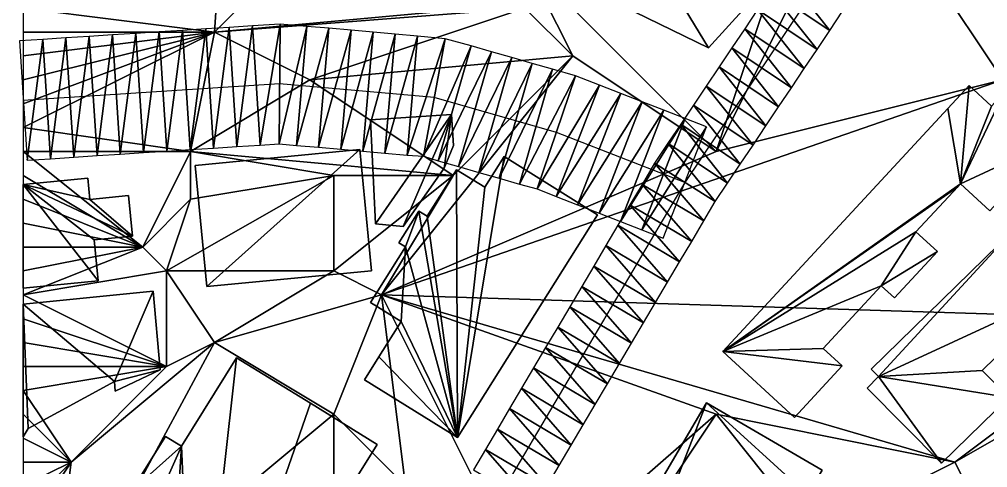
# Model space of a CAD drawing. Header units: metres. Extents: x -1103 to 901, y -902 to 905.
# Drawn here: x -1100.3 to -1019.3, y 363.5 to 401.1 of the extents above; entities that cross this region are included whole.
import ezdxf

# ---------------------------------------------------------------- set-up
doc = ezdxf.new("R2010")
doc.units = ezdxf.units.M
for name, color, linetype in [('OSM_BUILDING_FOOTPRINTS', 7, 'CONTINUOUS'), ('OSM_BUILDING_ROOFS', 1, 'CONTINUOUS'), ('OSM_BUILDING_WALLS', 8, 'CONTINUOUS'), ('OSM_ROAD_AXES', 2, 'CONTINUOUS'), ('OSM_ROAD_SURFACE', 9, 'CONTINUOUS'), ('OSM_TERRAIN', 3, 'CONTINUOUS')]:
    doc.layers.add(name, color=color, linetype=linetype)

msp = doc.modelspace()

# ---------------------------------------------------------------- linework, layer by layer
at = {"layer": 'OSM_BUILDING_FOOTPRINTS'}
for points in [[(-1059.032, 406.684, 13.224), (-1042.639, 398.678, 13.224), (-1034.691, 407.436, 13.224), (-1033.918, 412.623, 13.224), (-1034.526, 413.541, 13.224), (-1042.65, 426.425, 13.224), (-1050.156, 421.68, 13.224), (-1047.823, 417.566, 13.224), (-1051.471, 413.253, 13.224), (-1054.776, 414.68, 13.224), (-1059.032, 406.684, 13.224)], [(-1041.445, 373.253, 13.937), (-1022.598, 393.591, 13.937), (-1020.819, 395.515, 13.937), (-1018.95, 393.801, 13.937), (-1017.889, 394.962, 13.937), (-1013.556, 391.003, 13.937), (-1019.083, 385.042, 13.937), (-1021.537, 387.298, 13.937), (-1021.769, 387.055, 13.937), (-1025.273, 383.273, 13.937), (-1023.471, 381.625, 13.937), (-1027.064, 377.743, 13.937), (-1028.18, 378.761, 13.937), (-1033.033, 373.519, 13.937), (-1031.441, 372.059, 13.937), (-1035.431, 367.746, 13.937), (-1041.445, 373.253, 13.937)], [(-1070.925, 392.65, 14.239), (-1064.138, 393.092, 14.239), (-1063.973, 390.516, 14.239), (-1064.768, 388.602, 14.239), (-1068.195, 383.736, 14.239), (-1070.505, 383.935, 14.239), (-1070.925, 392.65, 14.239)], [(-1085.616, 388.834, 14.258), (-1071.832, 390.162, 14.258), (-1070.848, 380.02, 14.258), (-1084.621, 378.693, 14.258), (-1085.616, 388.834, 14.258)], [(-1051.913, 384.699, 14.005), (-1063.651, 366.064, 14.005), (-1071.433, 370.897, 14.005), (-1070.218, 372.821, 14.005), (-1068.361, 375.763, 14.005), (-1070.925, 377.355, 14.005), (-1067.985, 382.011, 14.005), (-1068.549, 382.354, 14.005), (-1066.868, 385.019, 14.005), (-1066.172, 384.588, 14.005), (-1063.718, 388.481, 14.005), (-1061.353, 387.01, 14.005), (-1059.75, 389.576, 14.005), (-1051.913, 384.699, 14.005)], [(-1029.009, 371.782, 13.998), (-1017.148, 383.35, 13.998), (-1017.502, 383.704, 13.998), (-1012.064, 389.013, 13.998), (-1004.647, 381.504, 13.998), (-1010.439, 375.852, 13.998), (-1012.893, 378.341, 13.998), (-1019.735, 371.672, 13.998), (-1017.502, 369.416, 13.998), (-1023.139, 363.92, 13.998), (-1029.352, 370.201, 13.998), (-1028.39, 371.152, 13.998), (-1029.009, 371.782, 13.998)], [(-1093.729, 379.168, 15.256), (-1094.072, 382.597, 15.256), (-1090.844, 382.918, 15.256), (-1091.187, 386.313, 15.256), (-1094.415, 385.992, 15.256), (-1094.591, 387.783, 15.256), (-1100, 387.249, 15.256), (-1100, 378.554, 15.256)], [(-1099.576, 366.815, 15.029), (-1092.347, 370.742, 15.029), (-1092.292, 369.934, 15.029), (-1088.534, 371.715, 15.029), (-1089.12, 378.306, 15.029), (-1100, 377.233, 15.029), (-1100, 366.126, 15.029)], [(-1070.361, 365.478, 14.355), (-1075.954, 368.928, 14.355), (-1082.134, 372.732, 14.355), (-1086.743, 365.334, 14.355), (-1088.091, 366.152, 14.355), (-1090.943, 361.585, 14.355), (-1088.953, 360.357, 14.355), (-1087.141, 359.24, 14.355), (-1089.263, 355.845, 14.355), (-1087.483, 354.75, 14.355), (-1089.097, 352.174, 14.355), (-1090.656, 353.125, 14.355), (-1092.7, 349.829, 14.355), (-1095.575, 351.598, 14.355), (-1091.827, 357.615, 14.355), (-1100, 362.53, 14.355), (-1100, 349.378, 14.355), (-1085.692, 340.916, 14.355)], [(-1057.317, 344.212, 14.403), (-1042.793, 368.951, 14.403), (-1033.11, 363.333, 14.403), (-1034.337, 361.265, 14.403), (-1033.629, 360.856, 14.403), (-1038.426, 352.683, 14.403), (-1037.387, 352.086, 14.403), (-1040.681, 346.468, 14.403), (-1040.239, 346.203, 14.403), (-1042.549, 342.277, 14.403), (-1042.096, 342.022, 14.403), (-1042.914, 340.618, 14.403), (-1042.428, 340.33, 14.403), (-1043.599, 338.329, 14.403), (-1044.196, 338.671, 14.403), (-1045.291, 336.825, 14.403), (-1049.06, 339.003, 14.403), (-1048.706, 339.611, 14.403), (-1049.9, 340.308, 14.403), (-1050.375, 339.501, 14.403), (-1053.581, 341.37, 14.403), (-1053.283, 341.878, 14.403), (-1057.317, 344.212, 14.403)]]:
    msp.add_polyline3d(points, close=True, dxfattribs=at)
at = {"layer": 'OSM_BUILDING_ROOFS'}
for points in [[(-1051.471, 413.253, 28.024), (-1059.032, 406.684, 28.024), (-1042.639, 398.678, 28.024)], [(-1051.471, 413.253, 28.024), (-1042.639, 398.678, 28.024), (-1034.691, 407.436, 28.024)], [(-1021.537, 387.298, 28.737), (-1020.819, 395.515, 28.737), (-1022.598, 393.591, 28.737)], [(-1021.537, 387.298, 28.737), (-1018.95, 393.801, 28.737), (-1020.819, 395.515, 28.737)], [(-1021.537, 387.298, 28.737), (-1013.556, 391.003, 28.737), (-1017.889, 394.962, 28.737)], [(-1021.537, 387.298, 28.737), (-1017.889, 394.962, 28.737), (-1018.95, 393.801, 28.737)], [(-1021.537, 387.298, 28.737), (-1022.598, 393.591, 28.737), (-1041.445, 373.253, 28.737)], [(-1064.138, 393.092, 19.439), (-1070.925, 392.65, 19.439), (-1070.505, 383.935, 19.439)], [(-1064.138, 393.092, 19.439), (-1070.505, 383.935, 19.439), (-1068.195, 383.736, 19.439)], [(-1064.138, 393.092, 19.439), (-1068.195, 383.736, 19.439), (-1064.768, 388.602, 19.439)], [(-1064.138, 393.092, 19.439), (-1064.768, 388.602, 19.439), (-1063.973, 390.516, 19.439)], [(-1021.537, 387.298, 28.737), (-1019.083, 385.042, 28.737), (-1013.556, 391.003, 28.737)], [(-1071.832, 390.162, 32.258), (-1085.616, 388.834, 32.258), (-1084.621, 378.693, 32.258)], [(-1071.832, 390.162, 32.258), (-1084.621, 378.693, 32.258), (-1070.848, 380.02, 32.258)], [(-1063.651, 366.064, 25.605), (-1051.913, 384.699, 25.605), (-1059.75, 389.576, 25.605)], [(-1063.651, 366.064, 25.605), (-1059.75, 389.576, 25.605), (-1061.353, 387.01, 25.605)], [(-1063.651, 366.064, 25.605), (-1063.718, 388.481, 25.605), (-1066.172, 384.588, 25.605)], [(-1063.651, 366.064, 25.605), (-1061.353, 387.01, 25.605), (-1063.718, 388.481, 25.605)], [(-1094.415, 385.992, 26.856), (-1094.591, 387.783, 26.856), (-1100, 387.249, 26.856)], [(-1100, 387.249, 26.856), (-1100, 378.554, 26.856), (-1093.729, 379.168, 26.856)], [(-1100, 387.249, 26.856), (-1093.729, 379.168, 26.856), (-1094.072, 382.597, 26.856)], [(-1100, 387.249, 26.856), (-1094.072, 382.597, 26.856), (-1090.844, 382.918, 26.856)], [(-1094.415, 385.992, 26.856), (-1100, 387.249, 26.856), (-1090.844, 382.918, 26.856)], [(-1041.445, 373.253, 28.737), (-1021.769, 387.055, 28.737), (-1021.537, 387.298, 28.737)], [(-1041.445, 373.253, 28.737), (-1025.273, 383.273, 28.737), (-1021.769, 387.055, 28.737)], [(-1090.844, 382.918, 26.856), (-1091.187, 386.313, 26.856), (-1094.415, 385.992, 26.856)], [(-1066.868, 385.019, 25.605), (-1068.549, 382.354, 25.605), (-1067.985, 382.011, 25.605)], [(-1063.651, 366.064, 25.605), (-1066.868, 385.019, 25.605), (-1067.985, 382.011, 25.605)], [(-1063.651, 366.064, 25.605), (-1066.172, 384.588, 25.605), (-1066.868, 385.019, 25.605)], [(-1041.445, 373.253, 28.737), (-1028.18, 378.761, 28.737), (-1025.273, 383.273, 28.737)], [(-1017.148, 383.35, 28.798), (-1029.009, 371.782, 28.798), (-1028.39, 371.152, 28.798)], [(-1017.148, 383.35, 28.798), (-1028.39, 371.152, 28.798), (-1012.893, 378.341, 28.798)], [(-1028.18, 378.761, 28.737), (-1023.471, 381.625, 28.737), (-1025.273, 383.273, 28.737)], [(-1067.985, 382.011, 25.605), (-1070.925, 377.355, 25.605), (-1068.361, 375.763, 25.605)], [(-1063.651, 366.064, 25.605), (-1067.985, 382.011, 25.605), (-1068.361, 375.763, 25.605)], [(-1028.18, 378.761, 28.737), (-1027.064, 377.743, 28.737), (-1023.471, 381.625, 28.737)], [(-1041.445, 373.253, 28.737), (-1033.033, 373.519, 28.737), (-1028.18, 378.761, 28.737)], [(-1092.347, 370.742, 33.029), (-1089.12, 378.306, 33.029), (-1100, 377.233, 33.029)], [(-1092.347, 370.742, 33.029), (-1088.534, 371.715, 33.029), (-1089.12, 378.306, 33.029)], [(-1028.39, 371.152, 28.798), (-1019.735, 371.672, 28.798), (-1012.893, 378.341, 28.798)], [(-1100, 377.233, 33.029), (-1100, 366.126, 33.029), (-1099.576, 366.815, 33.029)], [(-1100, 377.233, 33.029), (-1099.576, 366.815, 33.029), (-1092.347, 370.742, 33.029)], [(-1063.651, 366.064, 25.605), (-1068.361, 375.763, 25.605), (-1070.218, 372.821, 25.605)], [(-1041.445, 373.253, 28.737), (-1031.441, 372.059, 28.737), (-1033.033, 373.519, 28.737)], [(-1041.445, 373.253, 28.737), (-1035.431, 367.746, 28.737), (-1031.441, 372.059, 28.737)], [(-1085.692, 340.916, 29.155), (-1082.134, 372.732, 29.155), (-1086.743, 365.334, 29.155)], [(-1085.692, 340.916, 29.155), (-1075.954, 368.928, 29.155), (-1082.134, 372.732, 29.155)], [(-1070.218, 372.821, 25.605), (-1071.433, 370.897, 25.605), (-1063.651, 366.064, 25.605)], [(-1007.034, 372.468, 26.082), (-1022.012, 358.965, 26.082), (-1018.983, 355.659, 26.082)], [(-1092.347, 370.742, 33.029), (-1092.292, 369.934, 33.029), (-1088.534, 371.715, 33.029)], [(-1028.39, 371.152, 28.798), (-1017.502, 369.416, 28.798), (-1019.735, 371.672, 28.798)], [(-1028.39, 371.152, 28.798), (-1029.352, 370.201, 28.798), (-1023.139, 363.92, 28.798)], [(-1028.39, 371.152, 28.798), (-1023.139, 363.92, 28.798), (-1017.502, 369.416, 28.798)], [(-1085.692, 340.916, 29.155), (-1070.361, 365.478, 29.155), (-1075.954, 368.928, 29.155)], [(-1042.793, 368.951, 61.203), (-1057.317, 344.212, 61.203), (-1053.283, 341.878, 61.203)], [(-1034.337, 361.265, 61.203), (-1042.793, 368.951, 61.203), (-1053.283, 341.878, 61.203)], [(-1034.337, 361.265, 61.203), (-1033.11, 363.333, 61.203), (-1042.793, 368.951, 61.203)], [(-1086.743, 365.334, 29.155), (-1088.091, 366.152, 29.155), (-1090.943, 361.585, 29.155)], [(-1086.743, 365.334, 29.155), (-1090.943, 361.585, 29.155), (-1088.953, 360.357, 29.155)], [(-1086.743, 365.334, 29.155), (-1088.953, 360.357, 29.155), (-1087.141, 359.24, 29.155)], [(-1085.692, 340.916, 29.155), (-1086.743, 365.334, 29.155), (-1087.141, 359.24, 29.155)]]:
    msp.add_3dface(points, dxfattribs=at)
at = {"layer": 'OSM_BUILDING_WALLS'}
for points in [[(-1042.639, 398.678, 13.224), (-1034.691, 407.436, 13.224), (-1034.691, 407.436, 28.024)], [(-1042.639, 398.678, 13.224), (-1034.691, 407.436, 28.024), (-1042.639, 398.678, 28.024)], [(-1059.032, 406.684, 13.224), (-1042.639, 398.678, 13.224), (-1042.639, 398.678, 28.024)], [(-1059.032, 406.684, 13.224), (-1042.639, 398.678, 28.024), (-1059.032, 406.684, 28.024)], [(-1020.819, 395.515, 13.937), (-1022.598, 393.591, 13.937), (-1022.598, 393.591, 28.737)], [(-1020.819, 395.515, 13.937), (-1022.598, 393.591, 28.737), (-1020.819, 395.515, 28.737)], [(-1018.95, 393.801, 13.937), (-1020.819, 395.515, 13.937), (-1020.819, 395.515, 28.737)], [(-1018.95, 393.801, 13.937), (-1020.819, 395.515, 28.737), (-1018.95, 393.801, 28.737)], [(-1022.598, 393.591, 13.937), (-1041.445, 373.253, 13.937), (-1041.445, 373.253, 28.737)], [(-1022.598, 393.591, 13.937), (-1041.445, 373.253, 28.737), (-1022.598, 393.591, 28.737)], [(-1064.138, 393.092, 14.239), (-1070.925, 392.65, 14.239), (-1070.925, 392.65, 19.439)], [(-1064.138, 393.092, 14.239), (-1070.925, 392.65, 19.439), (-1064.138, 393.092, 19.439)], [(-1070.925, 392.65, 14.239), (-1070.505, 383.935, 14.239), (-1070.505, 383.935, 19.439)], [(-1070.925, 392.65, 14.239), (-1070.505, 383.935, 19.439), (-1070.925, 392.65, 19.439)], [(-1063.973, 390.516, 14.239), (-1064.138, 393.092, 14.239), (-1064.138, 393.092, 19.439)], [(-1063.973, 390.516, 14.239), (-1064.138, 393.092, 19.439), (-1063.973, 390.516, 19.439)], [(-1071.832, 390.162, 14.258), (-1085.616, 388.834, 14.258), (-1085.616, 388.834, 32.258)], [(-1071.832, 390.162, 14.258), (-1085.616, 388.834, 32.258), (-1071.832, 390.162, 32.258)], [(-1070.848, 380.02, 14.258), (-1071.832, 390.162, 14.258), (-1071.832, 390.162, 32.258)], [(-1070.848, 380.02, 14.258), (-1071.832, 390.162, 32.258), (-1070.848, 380.02, 32.258)], [(-1064.768, 388.602, 14.239), (-1063.973, 390.516, 14.239), (-1063.973, 390.516, 19.439)], [(-1064.768, 388.602, 14.239), (-1063.973, 390.516, 19.439), (-1064.768, 388.602, 19.439)], [(-1059.75, 389.576, 14.005), (-1061.353, 387.01, 14.005), (-1061.353, 387.01, 25.605)], [(-1059.75, 389.576, 14.005), (-1061.353, 387.01, 25.605), (-1059.75, 389.576, 25.605)], [(-1051.913, 384.699, 14.005), (-1059.75, 389.576, 14.005), (-1059.75, 389.576, 25.605)], [(-1051.913, 384.699, 14.005), (-1059.75, 389.576, 25.605), (-1051.913, 384.699, 25.605)], [(-1085.616, 388.834, 14.258), (-1084.621, 378.693, 14.258), (-1084.621, 378.693, 32.258)], [(-1085.616, 388.834, 14.258), (-1084.621, 378.693, 32.258), (-1085.616, 388.834, 32.258)], [(-1068.195, 383.736, 14.239), (-1064.768, 388.602, 14.239), (-1064.768, 388.602, 19.439)], [(-1068.195, 383.736, 14.239), (-1064.768, 388.602, 19.439), (-1068.195, 383.736, 19.439)], [(-1063.718, 388.481, 14.005), (-1066.172, 384.588, 14.005), (-1066.172, 384.588, 25.605)], [(-1063.718, 388.481, 14.005), (-1066.172, 384.588, 25.605), (-1063.718, 388.481, 25.605)], [(-1061.353, 387.01, 14.005), (-1063.718, 388.481, 14.005), (-1063.718, 388.481, 25.605)], [(-1061.353, 387.01, 14.005), (-1063.718, 388.481, 25.605), (-1061.353, 387.01, 25.605)], [(-1094.591, 387.783, 15.256), (-1100, 387.249, 15.256), (-1100, 387.249, 26.856)], [(-1094.591, 387.783, 15.256), (-1100, 387.249, 26.856), (-1094.591, 387.783, 26.856)], [(-1094.415, 385.992, 15.256), (-1094.591, 387.783, 15.256), (-1094.591, 387.783, 26.856)], [(-1094.415, 385.992, 15.256), (-1094.591, 387.783, 26.856), (-1094.415, 385.992, 26.856)], [(-1100, 387.249, 15.256), (-1100, 378.554, 15.256), (-1100, 378.554, 26.856)], [(-1100, 387.249, 15.256), (-1100, 378.554, 26.856), (-1100, 387.249, 26.856)], [(-1025.273, 383.273, 13.937), (-1021.769, 387.055, 13.937), (-1021.769, 387.055, 28.737)], [(-1025.273, 383.273, 13.937), (-1021.769, 387.055, 28.737), (-1025.273, 383.273, 28.737)], [(-1021.769, 387.055, 13.937), (-1021.537, 387.298, 13.937), (-1021.537, 387.298, 28.737)], [(-1021.769, 387.055, 13.937), (-1021.537, 387.298, 28.737), (-1021.769, 387.055, 28.737)], [(-1021.537, 387.298, 13.937), (-1019.083, 385.042, 13.937), (-1019.083, 385.042, 28.737)], [(-1021.537, 387.298, 13.937), (-1019.083, 385.042, 28.737), (-1021.537, 387.298, 28.737)], [(-1091.187, 386.313, 15.256), (-1094.415, 385.992, 15.256), (-1094.415, 385.992, 26.856)], [(-1091.187, 386.313, 15.256), (-1094.415, 385.992, 26.856), (-1091.187, 386.313, 26.856)], [(-1090.844, 382.918, 15.256), (-1091.187, 386.313, 15.256), (-1091.187, 386.313, 26.856)], [(-1090.844, 382.918, 15.256), (-1091.187, 386.313, 26.856), (-1090.844, 382.918, 26.856)], [(-1066.868, 385.019, 14.005), (-1068.549, 382.354, 14.005), (-1068.549, 382.354, 25.605)], [(-1066.868, 385.019, 14.005), (-1068.549, 382.354, 25.605), (-1066.868, 385.019, 25.605)], [(-1066.172, 384.588, 14.005), (-1066.868, 385.019, 14.005), (-1066.868, 385.019, 25.605)], [(-1066.172, 384.588, 14.005), (-1066.868, 385.019, 25.605), (-1066.172, 384.588, 25.605)], [(-1063.651, 366.064, 14.005), (-1051.913, 384.699, 14.005), (-1051.913, 384.699, 25.605)], [(-1063.651, 366.064, 14.005), (-1051.913, 384.699, 25.605), (-1063.651, 366.064, 25.605)], [(-1070.505, 383.935, 14.239), (-1068.195, 383.736, 14.239), (-1068.195, 383.736, 19.439)], [(-1070.505, 383.935, 14.239), (-1068.195, 383.736, 19.439), (-1070.505, 383.935, 19.439)], [(-1094.072, 382.597, 15.256), (-1090.844, 382.918, 15.256), (-1090.844, 382.918, 26.856)], [(-1094.072, 382.597, 15.256), (-1090.844, 382.918, 26.856), (-1094.072, 382.597, 26.856)], [(-1017.148, 383.35, 13.998), (-1029.009, 371.782, 13.998), (-1029.009, 371.782, 28.798)], [(-1017.148, 383.35, 13.998), (-1029.009, 371.782, 28.798), (-1017.148, 383.35, 28.798)], [(-1023.471, 381.625, 13.937), (-1025.273, 383.273, 13.937), (-1025.273, 383.273, 28.737)], [(-1023.471, 381.625, 13.937), (-1025.273, 383.273, 28.737), (-1023.471, 381.625, 28.737)], [(-1093.729, 379.168, 15.256), (-1094.072, 382.597, 15.256), (-1094.072, 382.597, 26.856)], [(-1093.729, 379.168, 15.256), (-1094.072, 382.597, 26.856), (-1093.729, 379.168, 26.856)], [(-1067.985, 382.011, 14.005), (-1070.925, 377.355, 14.005), (-1070.925, 377.355, 25.605)], [(-1067.985, 382.011, 14.005), (-1070.925, 377.355, 25.605), (-1067.985, 382.011, 25.605)], [(-1068.549, 382.354, 14.005), (-1067.985, 382.011, 14.005), (-1067.985, 382.011, 25.605)], [(-1068.549, 382.354, 14.005), (-1067.985, 382.011, 25.605), (-1068.549, 382.354, 25.605)], [(-1027.064, 377.743, 13.937), (-1023.471, 381.625, 13.937), (-1023.471, 381.625, 28.737)], [(-1027.064, 377.743, 13.937), (-1023.471, 381.625, 28.737), (-1027.064, 377.743, 28.737)], [(-1084.621, 378.693, 14.258), (-1070.848, 380.02, 14.258), (-1070.848, 380.02, 32.258)], [(-1084.621, 378.693, 14.258), (-1070.848, 380.02, 32.258), (-1084.621, 378.693, 32.258)], [(-1100, 378.554, 15.256), (-1093.729, 379.168, 15.256), (-1093.729, 379.168, 26.856)], [(-1100, 378.554, 15.256), (-1093.729, 379.168, 26.856), (-1100, 378.554, 26.856)], [(-1033.033, 373.519, 13.937), (-1028.18, 378.761, 13.937), (-1028.18, 378.761, 28.737)], [(-1033.033, 373.519, 13.937), (-1028.18, 378.761, 28.737), (-1033.033, 373.519, 28.737)], [(-1028.18, 378.761, 13.937), (-1027.064, 377.743, 13.937), (-1027.064, 377.743, 28.737)], [(-1028.18, 378.761, 13.937), (-1027.064, 377.743, 28.737), (-1028.18, 378.761, 28.737)], [(-1089.12, 378.306, 15.029), (-1100, 377.233, 15.029), (-1100, 377.233, 33.029)], [(-1089.12, 378.306, 15.029), (-1100, 377.233, 33.029), (-1089.12, 378.306, 33.029)], [(-1088.534, 371.715, 15.029), (-1089.12, 378.306, 15.029), (-1089.12, 378.306, 33.029)], [(-1088.534, 371.715, 15.029), (-1089.12, 378.306, 33.029), (-1088.534, 371.715, 33.029)], [(-1019.735, 371.672, 13.998), (-1012.893, 378.341, 13.998), (-1012.893, 378.341, 28.798)], [(-1019.735, 371.672, 13.998), (-1012.893, 378.341, 28.798), (-1019.735, 371.672, 28.798)], [(-1100, 377.233, 15.029), (-1100, 366.126, 15.029), (-1100, 366.126, 33.029)], [(-1100, 377.233, 15.029), (-1100, 366.126, 33.029), (-1100, 377.233, 33.029)], [(-1070.925, 377.355, 14.005), (-1068.361, 375.763, 14.005), (-1068.361, 375.763, 25.605)], [(-1070.925, 377.355, 14.005), (-1068.361, 375.763, 25.605), (-1070.925, 377.355, 25.605)], [(-1068.361, 375.763, 14.005), (-1070.218, 372.821, 14.005), (-1070.218, 372.821, 25.605)], [(-1068.361, 375.763, 14.005), (-1070.218, 372.821, 25.605), (-1068.361, 375.763, 25.605)], [(-1041.445, 373.253, 13.937), (-1035.431, 367.746, 13.937), (-1035.431, 367.746, 28.737)], [(-1041.445, 373.253, 13.937), (-1035.431, 367.746, 28.737), (-1041.445, 373.253, 28.737)], [(-1031.441, 372.059, 13.937), (-1033.033, 373.519, 13.937), (-1033.033, 373.519, 28.737)], [(-1031.441, 372.059, 13.937), (-1033.033, 373.519, 28.737), (-1031.441, 372.059, 28.737)], [(-1082.134, 372.732, 14.355), (-1086.743, 365.334, 14.355), (-1086.743, 365.334, 29.155)], [(-1082.134, 372.732, 14.355), (-1086.743, 365.334, 29.155), (-1082.134, 372.732, 29.155)], [(-1075.954, 368.928, 14.355), (-1082.134, 372.732, 14.355), (-1082.134, 372.732, 29.155)], [(-1075.954, 368.928, 14.355), (-1082.134, 372.732, 29.155), (-1075.954, 368.928, 29.155)], [(-1070.218, 372.821, 14.005), (-1071.433, 370.897, 14.005), (-1071.433, 370.897, 25.605)], [(-1070.218, 372.821, 14.005), (-1071.433, 370.897, 25.605), (-1070.218, 372.821, 25.605)], [(-1007.034, 372.468, 14.482), (-1022.012, 358.965, 14.482), (-1022.012, 358.965, 26.082)], [(-1007.034, 372.468, 14.482), (-1022.012, 358.965, 26.082), (-1007.034, 372.468, 26.082)], [(-1092.292, 369.934, 15.029), (-1088.534, 371.715, 15.029), (-1088.534, 371.715, 33.029)], [(-1092.292, 369.934, 15.029), (-1088.534, 371.715, 33.029), (-1092.292, 369.934, 33.029)], [(-1035.431, 367.746, 13.937), (-1031.441, 372.059, 13.937), (-1031.441, 372.059, 28.737)], [(-1035.431, 367.746, 13.937), (-1031.441, 372.059, 28.737), (-1035.431, 367.746, 28.737)], [(-1029.009, 371.782, 13.998), (-1028.39, 371.152, 13.998), (-1028.39, 371.152, 28.798)], [(-1029.009, 371.782, 13.998), (-1028.39, 371.152, 28.798), (-1029.009, 371.782, 28.798)], [(-1017.502, 369.416, 13.998), (-1019.735, 371.672, 13.998), (-1019.735, 371.672, 28.798)], [(-1017.502, 369.416, 13.998), (-1019.735, 371.672, 28.798), (-1017.502, 369.416, 28.798)], [(-1099.576, 366.815, 15.029), (-1092.347, 370.742, 15.029), (-1092.347, 370.742, 33.029)], [(-1099.576, 366.815, 15.029), (-1092.347, 370.742, 33.029), (-1099.576, 366.815, 33.029)], [(-1092.347, 370.742, 15.029), (-1092.292, 369.934, 15.029), (-1092.292, 369.934, 33.029)], [(-1092.347, 370.742, 15.029), (-1092.292, 369.934, 33.029), (-1092.347, 370.742, 33.029)], [(-1071.433, 370.897, 14.005), (-1063.651, 366.064, 14.005), (-1063.651, 366.064, 25.605)], [(-1071.433, 370.897, 14.005), (-1063.651, 366.064, 25.605), (-1071.433, 370.897, 25.605)], [(-1028.39, 371.152, 13.998), (-1029.352, 370.201, 13.998), (-1029.352, 370.201, 28.798)], [(-1028.39, 371.152, 13.998), (-1029.352, 370.201, 28.798), (-1028.39, 371.152, 28.798)], [(-1029.352, 370.201, 13.998), (-1023.139, 363.92, 13.998), (-1023.139, 363.92, 28.798)], [(-1029.352, 370.201, 13.998), (-1023.139, 363.92, 28.798), (-1029.352, 370.201, 28.798)], [(-1070.361, 365.478, 14.355), (-1075.954, 368.928, 14.355), (-1075.954, 368.928, 29.155)], [(-1070.361, 365.478, 14.355), (-1075.954, 368.928, 29.155), (-1070.361, 365.478, 29.155)], [(-1042.793, 368.951, 14.403), (-1057.317, 344.212, 14.403), (-1057.317, 344.212, 61.203)], [(-1042.793, 368.951, 14.403), (-1057.317, 344.212, 61.203), (-1042.793, 368.951, 61.203)], [(-1033.11, 363.333, 14.403), (-1042.793, 368.951, 14.403), (-1042.793, 368.951, 61.203)], [(-1033.11, 363.333, 14.403), (-1042.793, 368.951, 61.203), (-1033.11, 363.333, 61.203)], [(-1023.139, 363.92, 13.998), (-1017.502, 369.416, 13.998), (-1017.502, 369.416, 28.798)], [(-1023.139, 363.92, 13.998), (-1017.502, 369.416, 28.798), (-1023.139, 363.92, 28.798)], [(-1100, 366.126, 15.029), (-1099.576, 366.815, 15.029), (-1099.576, 366.815, 33.029)], [(-1100, 366.126, 15.029), (-1099.576, 366.815, 33.029), (-1100, 366.126, 33.029)], [(-1088.091, 366.152, 14.355), (-1090.943, 361.585, 14.355), (-1090.943, 361.585, 29.155)], [(-1088.091, 366.152, 14.355), (-1090.943, 361.585, 29.155), (-1088.091, 366.152, 29.155)], [(-1086.743, 365.334, 14.355), (-1088.091, 366.152, 14.355), (-1088.091, 366.152, 29.155)], [(-1086.743, 365.334, 14.355), (-1088.091, 366.152, 29.155), (-1086.743, 365.334, 29.155)], [(-1085.692, 340.916, 14.355), (-1070.361, 365.478, 14.355), (-1070.361, 365.478, 29.155)], [(-1085.692, 340.916, 14.355), (-1070.361, 365.478, 29.155), (-1085.692, 340.916, 29.155)]]:
    msp.add_3dface(points, dxfattribs=at)
at = {"layer": 'OSM_ROAD_AXES'}
for points in [[(-1026.401, 414.603, 15.033), (-1044.606, 387.419, 15.935), (-1071.831, 341.358, 15.987), (-1088.234, 311.355, 16.402), (-1100, 293.232, 16.805)], [(-1044.606, 387.419, 15.935), (-1055.362, 391.6, 16.022), (-1065.586, 394.53, 16.422), (-1078.542, 395.658, 16.951), (-1100, 394.266, 17.872)]]:
    msp.add_polyline3d(points, dxfattribs=at)
at = {"layer": 'OSM_ROAD_SURFACE'}
for points in [[(-1036.39, 405.079, 15.554), (-1037.461, 403.48, 15.633), (-1032.476, 400.141, 15.596)], [(-1036.39, 405.079, 15.554), (-1032.476, 400.141, 15.596), (-1031.405, 401.74, 15.548)], [(-1037.461, 403.48, 15.633), (-1038.532, 401.881, 15.664), (-1033.546, 398.542, 15.644)], [(-1037.461, 403.48, 15.633), (-1033.546, 398.542, 15.644), (-1032.476, 400.141, 15.596)], [(-1038.532, 401.881, 15.664), (-1039.603, 400.282, 15.69), (-1034.617, 396.943, 15.692)], [(-1038.532, 401.881, 15.664), (-1034.617, 396.943, 15.692), (-1033.546, 398.542, 15.644)], [(-1080.816, 400.521, 17.375), (-1082.767, 400.394, 17.442), (-1082.119, 390.415, 17.321)], [(-1080.816, 400.521, 17.375), (-1082.119, 390.415, 17.321), (-1080.169, 390.542, 17.206)], [(-1078.496, 400.658, 17.293), (-1080.816, 400.521, 17.375), (-1080.169, 390.542, 17.206)], [(-1078.496, 400.658, 17.293), (-1080.169, 390.542, 17.206), (-1078.587, 390.658, 17.113)], [(-1076.257, 400.478, 17.137), (-1078.496, 400.658, 17.293), (-1078.587, 390.658, 17.113)], [(-1076.257, 400.478, 17.137), (-1078.587, 390.658, 17.113), (-1077.124, 390.515, 17.034)], [(-1074.406, 400.317, 17.044), (-1076.257, 400.478, 17.137), (-1077.124, 390.515, 17.034)], [(-1094.471, 399.635, 17.82), (-1096.422, 399.508, 17.888), (-1095.775, 389.529, 17.837)], [(-1094.471, 399.635, 17.82), (-1095.775, 389.529, 17.837), (-1093.824, 389.656, 17.781)], [(-1092.521, 399.761, 17.751), (-1094.471, 399.635, 17.82), (-1093.824, 389.656, 17.781)], [(-1092.521, 399.761, 17.751), (-1093.824, 389.656, 17.781), (-1091.873, 389.782, 17.726)], [(-1090.57, 399.888, 17.683), (-1092.521, 399.761, 17.751), (-1091.873, 389.782, 17.726)], [(-1090.57, 399.888, 17.683), (-1091.873, 389.782, 17.726), (-1089.922, 389.909, 17.67)], [(-1088.619, 400.014, 17.615), (-1090.57, 399.888, 17.683), (-1089.922, 389.909, 17.67)], [(-1088.619, 400.014, 17.615), (-1089.922, 389.909, 17.67), (-1087.972, 390.035, 17.613)], [(-1086.668, 400.141, 17.544), (-1088.619, 400.014, 17.615), (-1087.972, 390.035, 17.613)], [(-1086.668, 400.141, 17.544), (-1087.972, 390.035, 17.613), (-1086.021, 390.162, 17.554)], [(-1084.718, 400.268, 17.475), (-1086.668, 400.141, 17.544), (-1086.021, 390.162, 17.554)], [(-1084.718, 400.268, 17.475), (-1086.021, 390.162, 17.554), (-1084.07, 390.289, 17.436)], [(-1082.767, 400.394, 17.442), (-1084.718, 400.268, 17.475), (-1084.07, 390.289, 17.436)], [(-1082.767, 400.394, 17.442), (-1084.07, 390.289, 17.436), (-1082.119, 390.415, 17.321)], [(-1074.406, 400.317, 17.044), (-1077.124, 390.515, 17.034), (-1075.274, 390.354, 16.934)], [(-1072.556, 400.156, 16.951), (-1074.406, 400.317, 17.044), (-1075.274, 390.354, 16.934)], [(-1072.556, 400.156, 16.951), (-1075.274, 390.354, 16.934), (-1073.423, 390.193, 16.834)], [(-1070.705, 399.994, 16.858), (-1072.556, 400.156, 16.951), (-1073.423, 390.193, 16.834)], [(-1070.705, 399.994, 16.858), (-1073.423, 390.193, 16.834), (-1071.572, 390.032, 16.733)], [(-1068.854, 399.833, 16.765), (-1070.705, 399.994, 16.858), (-1071.572, 390.032, 16.733)], [(-1068.854, 399.833, 16.765), (-1071.572, 390.032, 16.733), (-1069.722, 389.871, 16.633)], [(-1067.004, 399.672, 16.672), (-1068.854, 399.833, 16.765), (-1069.722, 389.871, 16.633)], [(-1067.004, 399.672, 16.672), (-1069.722, 389.871, 16.633), (-1067.871, 389.71, 16.533)], [(-1064.688, 399.449, 16.564), (-1067.004, 399.672, 16.672), (-1067.871, 389.71, 16.533)], [(-1039.603, 400.282, 15.69), (-1040.673, 398.683, 15.717), (-1035.688, 395.344, 15.741)], [(-1039.603, 400.282, 15.69), (-1035.688, 395.344, 15.741), (-1034.617, 396.943, 15.692)], [(-1098.373, 399.382, 17.956), (-1100.324, 399.255, 17.824), (-1099.676, 389.276, 17.941)], [(-1098.373, 399.382, 17.956), (-1099.676, 389.276, 17.941), (-1097.726, 389.403, 17.893)], [(-1096.422, 399.508, 17.888), (-1098.373, 399.382, 17.956), (-1097.726, 389.403, 17.893)], [(-1096.422, 399.508, 17.888), (-1097.726, 389.403, 17.893), (-1095.775, 389.529, 17.837)], [(-1064.688, 399.449, 16.564), (-1067.871, 389.71, 16.533), (-1066.485, 389.611, 16.457)], [(-1062.505, 398.848, 16.467), (-1064.688, 399.449, 16.564), (-1066.485, 389.611, 16.457)], [(-1062.505, 398.848, 16.467), (-1066.485, 389.611, 16.457), (-1065.26, 389.235, 16.414)], [(-1060.801, 398.36, 16.39), (-1062.505, 398.848, 16.467), (-1065.26, 389.235, 16.414)], [(-1060.801, 398.36, 16.39), (-1065.26, 389.235, 16.414), (-1063.556, 388.747, 16.357)], [(-1059.096, 397.871, 16.313), (-1060.801, 398.36, 16.39), (-1063.556, 388.747, 16.357)], [(-1040.673, 398.683, 15.717), (-1041.744, 397.084, 15.743), (-1036.759, 393.745, 15.789)], [(-1040.673, 398.683, 15.717), (-1036.759, 393.745, 15.789), (-1035.688, 395.344, 15.741)], [(-1059.096, 397.871, 16.313), (-1063.556, 388.747, 16.357), (-1061.852, 388.258, 16.12)], [(-1057.392, 397.383, 16.246), (-1059.096, 397.871, 16.313), (-1061.852, 388.258, 16.12)], [(-1057.392, 397.383, 16.246), (-1061.852, 388.258, 16.12), (-1060.147, 387.77, 16.082)], [(-1055.688, 396.894, 16.189), (-1057.392, 397.383, 16.246), (-1060.147, 387.77, 16.082)], [(-1055.688, 396.894, 16.189), (-1060.147, 387.77, 16.082), (-1058.443, 387.281, 16.051)], [(-1053.757, 396.335, 16.119), (-1055.688, 396.894, 16.189), (-1058.443, 387.281, 16.051)], [(-1041.744, 397.084, 15.743), (-1042.815, 395.485, 15.77), (-1037.83, 392.146, 15.837)], [(-1041.744, 397.084, 15.743), (-1037.83, 392.146, 15.837), (-1036.759, 393.745, 15.789)], [(-1053.757, 396.335, 16.119), (-1058.443, 387.281, 16.051), (-1056.967, 386.864, 16.024)], [(-1051.758, 395.563, 16.079), (-1053.757, 396.335, 16.119), (-1056.967, 386.864, 16.024)], [(-1051.758, 395.563, 16.079), (-1056.967, 386.864, 16.024), (-1055.38, 386.242, 15.993)], [(-1049.965, 394.867, 16.044), (-1051.758, 395.563, 16.079), (-1055.38, 386.242, 15.993)], [(-1049.965, 394.867, 16.044), (-1055.38, 386.242, 15.993), (-1053.588, 385.546, 15.957)], [(-1048.173, 394.17, 16.001), (-1049.965, 394.867, 16.044), (-1053.588, 385.546, 15.957)], [(-1042.815, 395.485, 15.77), (-1043.886, 393.886, 15.796), (-1038.901, 390.547, 15.892)], [(-1042.815, 395.485, 15.77), (-1038.901, 390.547, 15.892), (-1037.83, 392.146, 15.837)], [(-1048.173, 394.17, 16.001), (-1053.588, 385.546, 15.957), (-1051.795, 384.849, 16.004)], [(-1046.38, 393.473, 15.898), (-1048.173, 394.17, 16.001), (-1051.795, 384.849, 16.004)], [(-1046.38, 393.473, 15.898), (-1051.795, 384.849, 16.004), (-1050.003, 384.152, 16.044)], [(-1044.587, 392.777, 15.815), (-1046.38, 393.473, 15.898), (-1050.003, 384.152, 16.044)], [(-1043.886, 393.886, 15.796), (-1044.957, 392.287, 15.893), (-1039.972, 388.948, 15.981)], [(-1043.886, 393.886, 15.796), (-1039.972, 388.948, 15.981), (-1038.901, 390.547, 15.892)], [(-1044.587, 392.777, 15.815), (-1050.003, 384.152, 16.044), (-1048.21, 383.456, 16.049)], [(-1042.795, 392.08, 15.826), (-1044.587, 392.777, 15.815), (-1048.21, 383.456, 16.049)], [(-1042.795, 392.08, 15.826), (-1048.21, 383.456, 16.049), (-1046.417, 382.759, 16.054)], [(-1044.957, 392.287, 15.893), (-1046.028, 390.688, 15.927), (-1041.043, 387.349, 16.027)], [(-1044.957, 392.287, 15.893), (-1041.043, 387.349, 16.027), (-1039.972, 388.948, 15.981)], [(-1046.028, 390.688, 15.927), (-1047.145, 389.017, 15.918), (-1042.067, 385.822, 16.036)], [(-1046.028, 390.688, 15.927), (-1042.067, 385.822, 16.036), (-1041.043, 387.349, 16.027)], [(-1047.145, 389.017, 15.918), (-1048.197, 387.24, 15.916), (-1043.032, 384.187, 16.046)], [(-1047.145, 389.017, 15.918), (-1043.032, 384.187, 16.046), (-1042.067, 385.822, 16.036)], [(-1048.197, 387.24, 15.916), (-1049.205, 385.534, 16.014), (-1044.04, 382.481, 16.057)], [(-1048.197, 387.24, 15.916), (-1044.04, 382.481, 16.057), (-1043.032, 384.187, 16.046)], [(-1049.205, 385.534, 16.014), (-1050.214, 383.828, 16.046), (-1045.049, 380.775, 16.067)], [(-1049.205, 385.534, 16.014), (-1045.049, 380.775, 16.067), (-1044.04, 382.481, 16.057)], [(-1050.214, 383.828, 16.046), (-1051.222, 382.122, 16.057), (-1046.057, 379.069, 16.078)], [(-1050.214, 383.828, 16.046), (-1046.057, 379.069, 16.078), (-1045.049, 380.775, 16.067)], [(-1051.222, 382.122, 16.057), (-1052.23, 380.416, 16.067), (-1047.065, 377.363, 16.088)], [(-1051.222, 382.122, 16.057), (-1047.065, 377.363, 16.088), (-1046.057, 379.069, 16.078)], [(-1052.23, 380.416, 16.067), (-1053.239, 378.71, 16.078), (-1048.073, 375.657, 16.09)], [(-1052.23, 380.416, 16.067), (-1048.073, 375.657, 16.09), (-1047.065, 377.363, 16.088)], [(-1053.239, 378.71, 16.078), (-1054.247, 377.004, 16.085), (-1049.082, 373.951, 16.091)], [(-1053.239, 378.71, 16.078), (-1049.082, 373.951, 16.091), (-1048.073, 375.657, 16.09)], [(-1054.247, 377.004, 16.085), (-1055.255, 375.298, 16.086), (-1050.09, 372.245, 16.092)], [(-1054.247, 377.004, 16.085), (-1050.09, 372.245, 16.092), (-1049.082, 373.951, 16.091)], [(-1055.255, 375.298, 16.086), (-1056.264, 373.592, 16.184), (-1051.098, 370.539, 16.386)], [(-1055.255, 375.298, 16.086), (-1051.098, 370.539, 16.386), (-1050.09, 372.245, 16.092)], [(-1056.264, 373.592, 16.184), (-1057.272, 371.886, 16.279), (-1052.107, 368.833, 16.359)], [(-1056.264, 373.592, 16.184), (-1052.107, 368.833, 16.359), (-1051.098, 370.539, 16.386)], [(-1057.272, 371.886, 16.279), (-1058.28, 370.18, 16.252), (-1053.115, 367.127, 16.331)], [(-1057.272, 371.886, 16.279), (-1053.115, 367.127, 16.331), (-1052.107, 368.833, 16.359)], [(-1058.28, 370.18, 16.252), (-1059.289, 368.474, 16.225), (-1054.123, 365.421, 16.304)], [(-1058.28, 370.18, 16.252), (-1054.123, 365.421, 16.304), (-1053.115, 367.127, 16.331)], [(-1059.289, 368.474, 16.225), (-1060.297, 366.768, 16.197), (-1055.132, 363.715, 16.277)], [(-1059.289, 368.474, 16.225), (-1055.132, 363.715, 16.277), (-1054.123, 365.421, 16.304)], [(-1060.297, 366.768, 16.197), (-1061.305, 365.062, 16.17), (-1056.14, 362.009, 16.249)], [(-1060.297, 366.768, 16.197), (-1056.14, 362.009, 16.249), (-1055.132, 363.715, 16.277)], [(-1061.305, 365.062, 16.17), (-1062.314, 363.356, 16.143), (-1057.148, 360.303, 16.222)], [(-1061.305, 365.062, 16.17), (-1057.148, 360.303, 16.222), (-1056.14, 362.009, 16.249)]]:
    msp.add_3dface(points, dxfattribs=at)
at = {"layer": 'OSM_TERRAIN'}
for points in [[(-1100, 402, 18.003), (-1084, 400, 17.394), (-1082, 430, 17.87)], [(-1084, 400, 17.394), (-1080, 404, 17.738), (-1082, 430, 17.87)], [(-1042, 390, 15.81), (-1034, 414, 15.413), (-1058, 406, 15.546)], [(-1042, 390, 15.81), (-1030, 414, 15.027), (-1034, 414, 15.413)], [(-1042, 390, 15.81), (-1018, 396, 15.93), (-1030, 414, 15.027)], [(-1018, 396, 15.93), (-1018, 406, 15.303), (-1030, 414, 15.027)], [(-1054, 398, 16.097), (-1042, 390, 15.81), (-1058, 406, 15.546)], [(-1058, 402, 16.392), (-1054, 398, 16.097), (-1058, 406, 15.546)], [(-1084, 400, 17.394), (-1062, 402, 16.709), (-1080, 404, 17.738)], [(-1100, 400, 17.984), (-1084, 400, 17.394), (-1100, 402, 18.003)], [(-1076, 396, 16.756), (-1058, 402, 16.392), (-1084, 400, 17.394)], [(-1058, 402, 16.392), (-1062, 402, 16.709), (-1084, 400, 17.394)], [(-1076, 396, 16.756), (-1054, 398, 16.097), (-1058, 402, 16.392)], [(-1100, 392, 17.872), (-1086, 390, 17.504), (-1084, 400, 17.394)], [(-1100, 394, 17.872), (-1084, 400, 17.394), (-1100, 396, 17.872)], [(-1100, 394, 17.872), (-1100, 392, 17.872), (-1084, 400, 17.394)], [(-1100, 396, 17.872), (-1084, 400, 17.394), (-1100, 398, 17.927)], [(-1100, 398, 17.927), (-1084, 400, 17.394), (-1100, 400, 17.984)], [(-1086, 390, 17.504), (-1076, 396, 16.756), (-1084, 400, 17.394)], [(-1064, 388, 16.314), (-1054, 398, 16.097), (-1076, 396, 16.756)], [(-1064, 388, 16.314), (-1070, 378, 16.026), (-1054, 398, 16.097)], [(-1070, 378, 16.026), (-1042, 390, 15.81), (-1054, 398, 16.097)], [(-1086, 390, 17.504), (-1064, 388, 16.314), (-1076, 396, 16.756)], [(-1070, 378, 16.026), (-1006, 376, 16.061), (-1018, 396, 15.93)], [(-1070, 378, 16.026), (-1018, 396, 15.93), (-1042, 390, 15.81)], [(-1100, 390, 17.927), (-1086, 390, 17.504), (-1100, 392, 17.872)], [(-1100, 388, 17.843), (-1090, 382, 17.418), (-1100, 390, 17.927)], [(-1090, 382, 17.418), (-1086, 390, 17.504), (-1100, 390, 17.927)], [(-1090, 382, 17.418), (-1086, 386, 16.791), (-1086, 390, 17.504)], [(-1086, 386, 16.791), (-1074, 388, 16.724), (-1086, 390, 17.504)], [(-1074, 388, 16.724), (-1064, 388, 16.314), (-1086, 390, 17.504)], [(-1100, 386, 17.572), (-1090, 382, 17.418), (-1100, 388, 17.843)], [(-1088, 380, 17.001), (-1074, 380, 16.722), (-1074, 388, 16.724)], [(-1074, 388, 16.724), (-1086, 386, 16.791), (-1088, 380, 17.001)], [(-1074, 380, 16.722), (-1070, 378, 16.026), (-1064, 388, 16.314)], [(-1074, 380, 16.722), (-1064, 388, 16.314), (-1074, 388, 16.724)], [(-1100, 384, 17.572), (-1090, 382, 17.418), (-1100, 386, 17.572)], [(-1088, 380, 17.001), (-1086, 386, 16.791), (-1090, 382, 17.418)], [(-1100, 382, 17.572), (-1090, 382, 17.418), (-1100, 384, 17.572)], [(-1100, 378, 17.201), (-1090, 382, 17.418), (-1100, 380, 17.43)], [(-1100, 378, 17.201), (-1088, 380, 17.001), (-1090, 382, 17.418)], [(-1100, 380, 17.43), (-1090, 382, 17.418), (-1100, 382, 17.572)], [(-1100, 378, 17.201), (-1088, 372, 17.034), (-1088, 380, 17.001)], [(-1088, 372, 17.034), (-1084, 374, 16.425), (-1088, 380, 17.001)], [(-1084, 374, 16.425), (-1074, 380, 16.722), (-1088, 380, 17.001)], [(-1084, 374, 16.425), (-1070, 378, 16.026), (-1074, 380, 16.722)], [(-1088, 372, 17.034), (-1100, 378, 17.201), (-1100, 376, 17.116)], [(-1074, 368, 16.417), (-1070, 378, 16.026), (-1084, 374, 16.425)], [(-1074, 368, 16.417), (-1068, 362, 16.018), (-1070, 378, 16.026)], [(-1058, 354, 16.124), (-1070, 378, 16.026), (-1068, 362, 16.018)], [(-1042, 368, 16.49), (-1022, 364, 16.063), (-1070, 378, 16.026)], [(-1058, 354, 16.124), (-1042, 368, 16.49), (-1070, 378, 16.026)], [(-1006, 376, 16.061), (-1070, 378, 16.026), (-1022, 364, 16.063)], [(-1100, 374, 17.116), (-1088, 372, 17.034), (-1100, 376, 17.116)], [(-1022, 364, 16.063), (-1008, 372, 16.548), (-1006, 376, 16.061)], [(-1100, 372, 17.116), (-1088, 372, 17.034), (-1100, 374, 17.116)], [(-1096, 364, 16.762), (-1098, 348, 16.485), (-1084, 374, 16.425)], [(-1098, 348, 16.485), (-1074, 368, 16.417), (-1084, 374, 16.425)], [(-1096, 364, 16.762), (-1084, 374, 16.425), (-1088, 372, 17.034)], [(-1096, 364, 16.762), (-1088, 372, 17.034), (-1100, 370, 17.116)], [(-1100, 370, 17.116), (-1088, 372, 17.034), (-1100, 372, 17.116)], [(-1020, 360, 16.59), (-1008, 372, 16.548), (-1022, 364, 16.063)], [(-1020, 360, 16.59), (-1004, 358, 16.6), (-1008, 372, 16.548)], [(-1100, 368, 17.116), (-1096, 364, 16.762), (-1100, 370, 17.116)], [(-1100, 366, 17.114), (-1096, 364, 16.762), (-1100, 368, 17.116)], [(-1074, 360, 16.458), (-1074, 368, 16.417), (-1098, 348, 16.485)], [(-1074, 360, 16.458), (-1068, 362, 16.018), (-1074, 368, 16.417)], [(-1058, 344, 16.434), (-1042, 368, 16.49), (-1058, 354, 16.124)], [(-1058, 344, 16.434), (-1034, 358, 16.62), (-1042, 368, 16.49)], [(-1034, 358, 16.62), (-1022, 364, 16.063), (-1042, 368, 16.49)], [(-1100, 364, 16.994), (-1096, 364, 16.762), (-1100, 366, 17.114)], [(-1098, 348, 16.485), (-1096, 364, 16.762), (-1100, 358, 16.458)], [(-1100, 358, 16.458), (-1096, 364, 16.762), (-1100, 360, 16.458)], [(-1100, 360, 16.458), (-1096, 364, 16.762), (-1100, 362, 16.742)], [(-1100, 362, 16.742), (-1096, 364, 16.762), (-1100, 364, 16.994)], [(-1034, 358, 16.62), (-1020, 360, 16.59), (-1022, 364, 16.063)]]:
    msp.add_3dface(points, dxfattribs=at)

doc.saveas('drawing.dxf')
